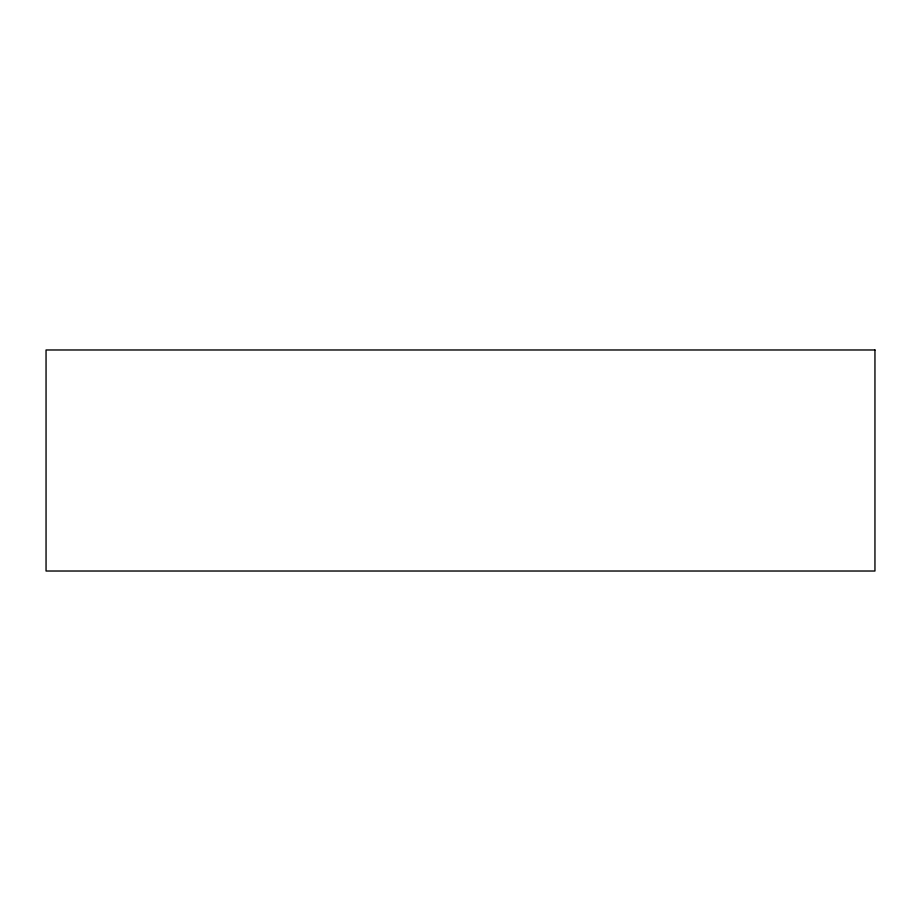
<?xml version="1.0" encoding="UTF-8"?>
<svg xmlns="http://www.w3.org/2000/svg" width="921" height="921" viewBox="0 0 921 921"><rect width="100%" height="100%" fill="white"/><g stroke="black" fill="none" stroke-linecap="round" stroke-linejoin="round"><path stroke-width="1.38" d="M874.95 349.98L46.05 349.98L46.05 571.02L874.95 571.02L874.95 349.98"/></g></svg>
